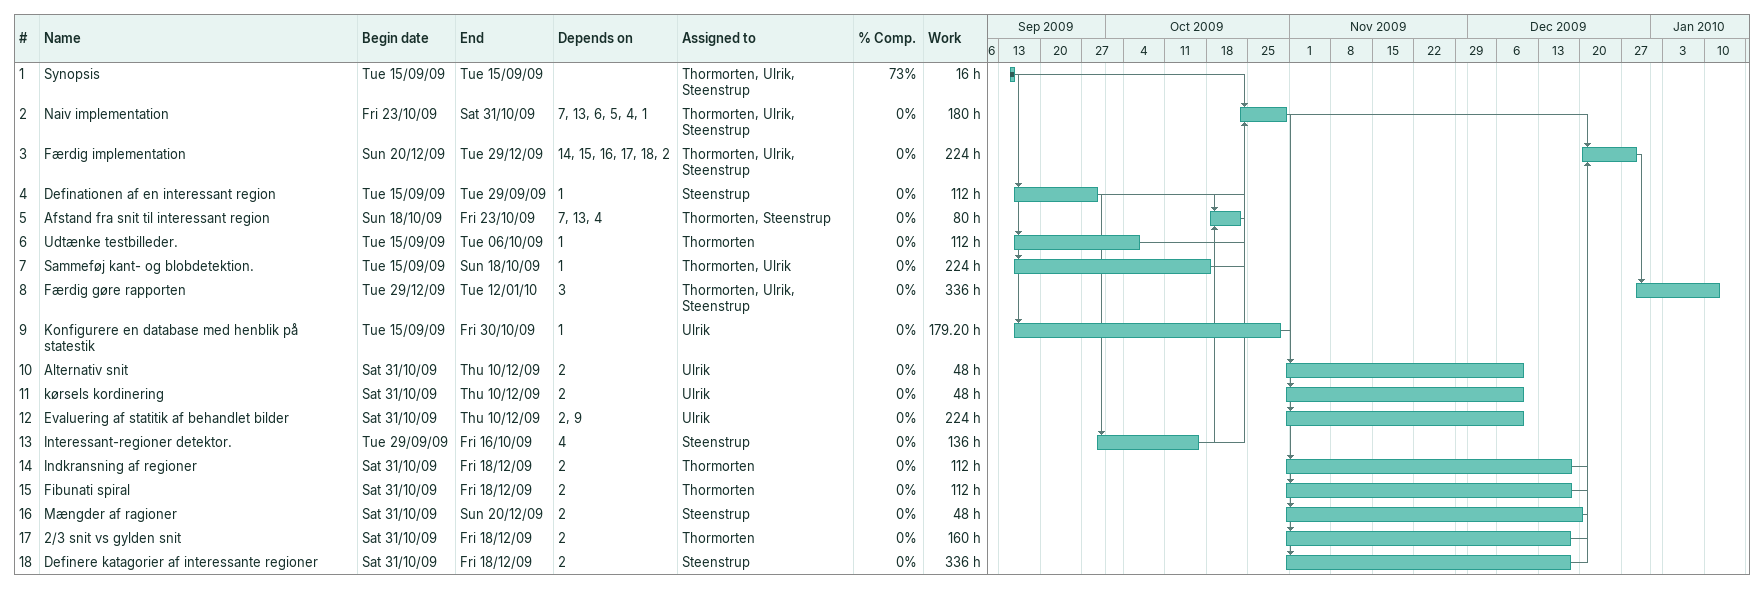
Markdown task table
| ID | Task | Start | Finish | Predecessors | Resources | % complete | Work (h) |
|---|---|---|---|---|---|---|---|
| 1 | Synopsis | 2009-09-15 | 2009-09-15 |  | Thormorten, Ulrik, Steenstrup | 73 | 16 |
| 2 | Naiv implementation | 2009-10-23 | 2009-10-31 | 7, 13, 6, 5, 4, 1 | Thormorten, Ulrik, Steenstrup | 0 | 180 |
| 3 | Færdig implementation | 2009-12-20 | 2009-12-29 | 14, 15, 16, 17, 18, 2 | Thormorten, Ulrik, Steenstrup | 0 | 224 |
| 4 | Definationen af en interessant region | 2009-09-15 | 2009-09-29 | 1 | Steenstrup | 0 | 112 |
| 5 | Afstand fra snit til interessant region | 2009-10-18 | 2009-10-23 | 7, 13, 4 | Thormorten, Steenstrup | 0 | 80 |
| 6 | Udtænke testbilleder. | 2009-09-15 | 2009-10-06 | 1 | Thormorten | 0 | 112 |
| 7 | Sammeføj kant- og blobdetektion. | 2009-09-15 | 2009-10-18 | 1 | Thormorten, Ulrik | 0 | 224 |
| 8 | Færdig gøre rapporten | 2009-12-29 | 2010-01-12 | 3 | Thormorten, Ulrik, Steenstrup | 0 | 336 |
| 9 | Konfigurere en database med henblik på statestik | 2009-09-15 | 2009-10-30 | 1 | Ulrik | 0 | 179.20 |
| 10 | Alternativ snit | 2009-10-31 | 2009-12-10 | 2 | Ulrik | 0 | 48 |
| 11 | kørsels kordinering | 2009-10-31 | 2009-12-10 | 2 | Ulrik | 0 | 48 |
| 12 | Evaluering af statitik af behandlet bilder | 2009-10-31 | 2009-12-10 | 2, 9 | Ulrik | 0 | 224 |
| 13 | Interessant-regioner detektor. | 2009-09-29 | 2009-10-16 | 4 | Steenstrup | 0 | 136 |
| 14 | Indkransning af regioner | 2009-10-31 | 2009-12-18 | 2 | Thormorten | 0 | 112 |
| 15 | Fibunati spiral | 2009-10-31 | 2009-12-18 | 2 | Thormorten | 0 | 112 |
| 16 | Mængder af ragioner | 2009-10-31 | 2009-12-20 | 2 | Steenstrup | 0 | 48 |
| 17 | 2/3 snit vs gylden snit | 2009-10-31 | 2009-12-18 | 2 | Thormorten | 0 | 160 |
| 18 | Definere katagorier af interessante regioner | 2009-10-31 | 2009-12-18 | 2 | Steenstrup | 0 | 336 |
